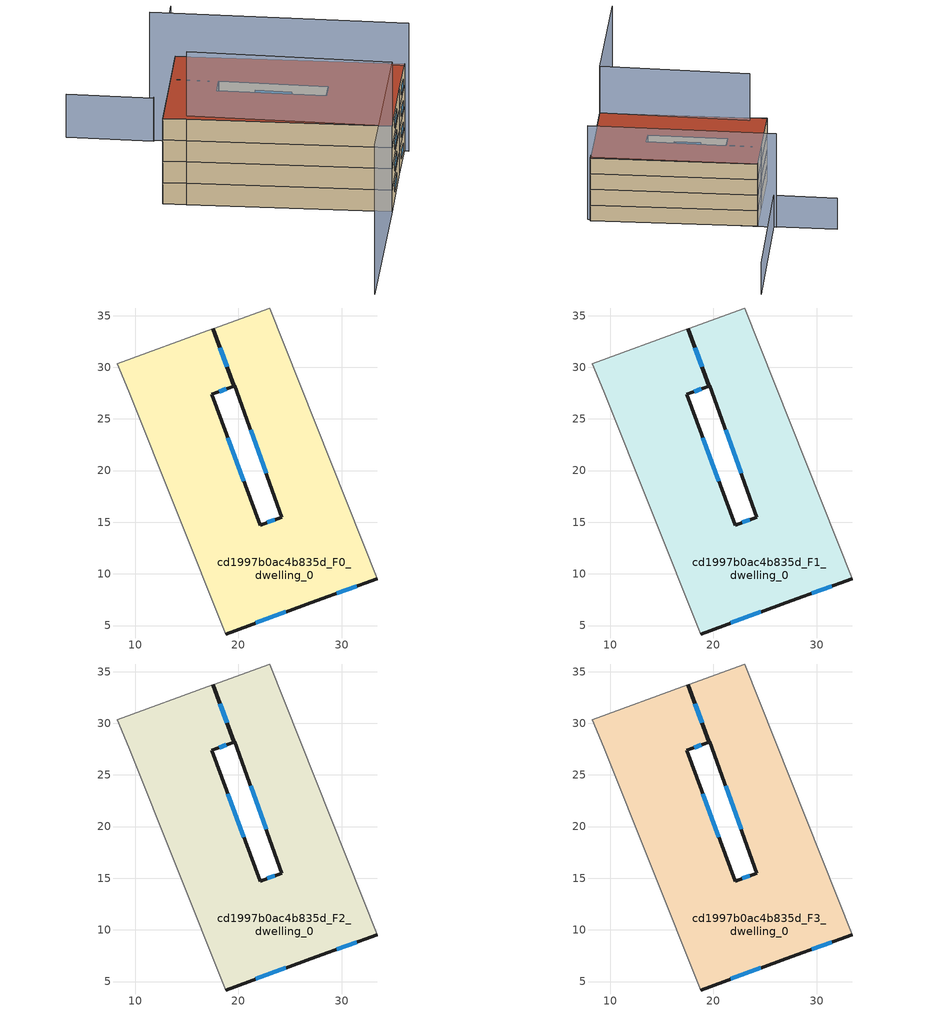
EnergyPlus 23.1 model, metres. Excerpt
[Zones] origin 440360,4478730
cd1997b0ac4b835d_F0_dwelling_0
 floor ground (EU_floor_Construction): 23.01,35.74 33.45,9.51 27.52,7.41 18.74,4.18 9.37,27.67 8.25,30.34 17.5,33.72 19.53,28.18 17.4,27.39 22.1,14.72 24.21,15.48 19.64,28.22 19.58,28.2 17.55,33.74 z0
 wall outside (EU_wall_Construction): 17.55,33.74 19.58,28.2 19.64,28.22 24.21,15.48 22.1,14.72 17.4,27.39 19.53,28.18 17.5,33.72 / 18.74,4.18 27.52,7.41 33.45,9.51 z0:3
 wall adiabatic (EU_wall_Construction): 33.45,9.51 23.01,35.74 17.55,33.74 / 17.5,33.72 8.25,30.34 9.37,27.67 18.74,4.18 z0:3
 window (EU_Window_Construction): 18.11,27.65 18.82,27.91 / 20.53,18.96 18.97,23.16 / 23.5,15.23 22.8,14.98 / 21.17,23.96 22.68,19.74 / 18.23,31.89 18.9,30.05 / 29.5,8.11 31.46,8.81 / 21.68,5.26 24.59,6.33 / 18.85,30.03 18.18,31.87 z1:2
cd1997b0ac4b835d_F1_dwelling_0
 floor to cd1997b0ac4b835d_F0_dwelling_0 (EU_floor_Construction): 23.01,35.74 33.45,9.51 27.52,7.41 18.74,4.18 9.37,27.67 8.25,30.34 17.5,33.72 19.53,28.18 17.4,27.39 22.1,14.72 24.21,15.48 19.64,28.22 19.58,28.2 17.55,33.74 z3
 wall outside (EU_wall_Construction): 17.55,33.74 19.58,28.2 19.64,28.22 24.21,15.48 22.1,14.72 17.4,27.39 19.53,28.18 17.5,33.72 / 18.74,4.18 27.52,7.41 33.45,9.51 z3:6
 wall adiabatic (EU_wall_Construction): 33.45,9.51 23.01,35.74 17.55,33.74 / 17.5,33.72 8.25,30.34 9.37,27.67 18.74,4.18 z3:6
 window (EU_Window_Construction): 18.11,27.65 18.82,27.91 / 20.53,18.96 18.97,23.16 / 23.5,15.23 22.8,14.98 / 21.17,23.96 22.68,19.74 / 18.23,31.89 18.9,30.05 / 29.5,8.11 31.46,8.81 / 21.68,5.26 24.59,6.33 / 18.85,30.03 18.18,31.87 z4:5
cd1997b0ac4b835d_F2_dwelling_0
 floor to cd1997b0ac4b835d_F1_dwelling_0 (EU_floor_Construction): 23.01,35.74 33.45,9.51 27.52,7.41 18.74,4.18 9.37,27.67 8.25,30.34 17.5,33.72 19.53,28.18 17.4,27.39 22.1,14.72 24.21,15.48 19.64,28.22 19.58,28.2 17.55,33.74 z6
 wall outside (EU_wall_Construction): 17.55,33.74 19.58,28.2 19.64,28.22 24.21,15.48 22.1,14.72 17.4,27.39 19.53,28.18 17.5,33.72 / 18.74,4.18 27.52,7.41 33.45,9.51 z6:9
 wall adiabatic (EU_wall_Construction): 33.45,9.51 23.01,35.74 17.55,33.74 / 17.5,33.72 8.25,30.34 9.37,27.67 18.74,4.18 z6:9
 window (EU_Window_Construction): 18.11,27.65 18.82,27.91 / 20.53,18.96 18.97,23.16 / 23.5,15.23 22.8,14.98 / 21.17,23.96 22.68,19.74 / 18.23,31.89 18.9,30.05 / 29.5,8.11 31.46,8.81 / 21.68,5.26 24.59,6.33 / 18.85,30.03 18.18,31.87 z7:8
cd1997b0ac4b835d_F3_dwelling_0
 floor to cd1997b0ac4b835d_F2_dwelling_0 (EU_floor_Construction): 23.01,35.74 33.45,9.51 27.52,7.41 18.74,4.18 9.37,27.67 8.25,30.34 17.5,33.72 19.53,28.18 17.4,27.39 22.1,14.72 24.21,15.48 19.64,28.22 19.58,28.2 17.55,33.74 z9
 wall outside (EU_wall_Construction): 17.55,33.74 19.58,28.2 19.64,28.22 24.21,15.48 22.1,14.72 17.4,27.39 19.53,28.18 17.5,33.72 / 18.74,4.18 27.52,7.41 33.45,9.51 z9:12
 wall adiabatic (EU_wall_Construction): 33.45,9.51 23.01,35.74 17.55,33.74 / 17.5,33.72 8.25,30.34 9.37,27.67 18.74,4.18 z9:12
 window (EU_Window_Construction): 18.11,27.65 18.82,27.91 / 20.53,18.96 18.97,23.16 / 23.5,15.23 22.8,14.98 / 21.17,23.96 22.68,19.74 / 18.23,31.89 18.9,30.05 / 29.5,8.11 31.46,8.81 / 21.68,5.26 24.59,6.33 / 18.85,30.03 18.18,31.87 z10:11
 roof outside (EU_roof_Construction): 33.45,9.51 23.01,35.74 17.55,33.74 19.58,28.2 19.64,28.22 24.21,15.48 22.1,14.72 17.4,27.39 19.53,28.18 17.5,33.72 8.25,30.34 9.37,27.67 18.74,4.18 27.52,7.41 z12
shading: 10.14,27.98 18.74,4.18 / 18.74,4.18 -0.75,-2.87 z0:21; 33.25,8.92 21.9,38.66 z0:18; 43.67,46.26 21.93,38.18 / 21.93,38.18 18.19,48.22 z0:6
[Building]
EU S2 Campaign: North Axis=0; Terrain=City; Solar Distribution=FullExterior
[Site:Location]
Madrid: Latitude=40.5; Longitude=-3.5; Time Zone=1; Elevation=609
[SizingPeriod:WeatherFileDays]
AnnualSizingPeriod: Begin Month=1; Begin Day of Month=1; End Month=12; End Day of Month=31; Day of Week for Start Day=Monday; Use Weather File Daylight Saving Period=No; Use Weather File Rain and Snow Indicators=No
[MATERIAL]
EU_InternalMass_Material: Roughness=MediumRough; Thickness=0.1; Conductivity=1; Density=1800; Specific Heat=900; Thermal Absorptance=0.9; Solar Absorptance=0.7; Visible Absorptance=0.7
[MATERIAL:NOMASS] Roughness=MediumRough; Thermal Absorptance=0.9; Solar Absorptance=0.7; Visible Absorptance=0.7
Name | Thermal Resistance
EU_wall_NoMass | 0.459673
EU_roof_NoMass | 0.495815
EU_floor_NoMass | 0.788942
[WINDOWMATERIAL:SIMPLEGLAZINGSYSTEM]
EU_Window_SimpleGlazing: UFactor=4.26103; Solar Heat Gain Coefficient=0.85; Visible Transmittance=0.85
[CONSTRUCTION]
EU_wall_Construction: EU_wall_NoMass
EU_roof_Construction: EU_roof_NoMass
EU_floor_Construction: EU_floor_NoMass
EU_Window_Construction: EU_Window_SimpleGlazing
EU_InternalMass_Construction: EU_InternalMass_Material
[ZONE] Type=1; Multiplier=1; Ceiling Height=autocalculate; Volume=1228.41; Floor Area=autocalculate; Part of Total Floor Area=Yes
cd1997b0ac4b835d_F0_dwelling_0; cd1997b0ac4b835d_F1_dwelling_0; cd1997b0ac4b835d_F2_dwelling_0; cd1997b0ac4b835d_F3_dwelling_0
[INTERNALMASS] Construction=EU_InternalMass_Construction; Surface Area=409.47
Name | Zone or ZoneList
cd1997b0ac4b835d_F0_dwelling_0_EU_InternalMass | cd1997b0ac4b835d_F0_dwelling_0
cd1997b0ac4b835d_F1_dwelling_0_EU_InternalMass | cd1997b0ac4b835d_F1_dwelling_0
cd1997b0ac4b835d_F2_dwelling_0_EU_InternalMass | cd1997b0ac4b835d_F2_dwelling_0
cd1997b0ac4b835d_F3_dwelling_0_EU_InternalMass | cd1997b0ac4b835d_F3_dwelling_0
[OTHEREQUIPMENT] Fuel Type=Electricity; Design Level Calculation Method=Watts/Area; Power per Zone Floor Area=1; Fraction Latent=0; Fraction Radiant=0; Fraction Lost=0; Carbon Dioxide Generation Rate=0; EndUse Subcategory=EU_Step8_InternalGains
Name | Zone or ZoneList or Space or SpaceList | Schedule
EU_Step8_InternalGain_cd1997b0ac4b835d_F0_dwelling_0_f000 | cd1997b0ac4b835d_F0_dwelling_0 | EU_Step8_GainSchedule_cd1997b0ac4b835d_F0_dwelling_0_f000
EU_Step8_InternalGain_cd1997b0ac4b835d_F1_dwelling_0_f000 | cd1997b0ac4b835d_F1_dwelling_0 | EU_Step8_GainSchedule_cd1997b0ac4b835d_F1_dwelling_0_f000
EU_Step8_InternalGain_cd1997b0ac4b835d_F2_dwelling_0_f000 | cd1997b0ac4b835d_F2_dwelling_0 | EU_Step8_GainSchedule_cd1997b0ac4b835d_F2_dwelling_0_f000
EU_Step8_InternalGain_cd1997b0ac4b835d_F3_dwelling_0_f000 | cd1997b0ac4b835d_F3_dwelling_0 | EU_Step8_GainSchedule_cd1997b0ac4b835d_F3_dwelling_0_f000
[ZONEVENTILATION:DESIGNFLOWRATE] Schedule=EU_AlwaysOn; Design Flow Rate Calculation Method=AirChanges/Hour; Air Changes per Hour=0.719161; Ventilation Type=Natural; Fan Pressure Rise=0; Fan Total Efficiency=1; Constant Term Coefficient=1; Temperature Term Coefficient=0; Velocity Term Coefficient=0; Velocity Squared Term Coefficient=0; Minimum Indoor Temperature=-100; Maximum Indoor Temperature=100; Delta Temperature=-100; Minimum Outdoor Temperature=-100; Maximum Outdoor Temperature=100; Maximum Wind Speed=40
Name | Zone or ZoneList or Space or SpaceList
EU_ConstantAir_cd1997b0ac4b835d_F0_dwelling_0 | cd1997b0ac4b835d_F0_dwelling_0
EU_ConstantAir_cd1997b0ac4b835d_F1_dwelling_0 | cd1997b0ac4b835d_F1_dwelling_0
EU_ConstantAir_cd1997b0ac4b835d_F2_dwelling_0 | cd1997b0ac4b835d_F2_dwelling_0
EU_ConstantAir_cd1997b0ac4b835d_F3_dwelling_0 | cd1997b0ac4b835d_F3_dwelling_0
[HVACTEMPLATE:THERMOSTAT] Constant Heating Setpoint=20; Constant Cooling Setpoint=50
EU_HeatOnly_cd1997b0ac4b835d_F0_dwelling_0; EU_HeatOnly_cd1997b0ac4b835d_F1_dwelling_0; EU_HeatOnly_cd1997b0ac4b835d_F2_dwelling_0; EU_HeatOnly_cd1997b0ac4b835d_F3_dwelling_0
[HVACTEMPLATE:ZONE:IDEALLOADSAIRSYSTEM] System Availability Schedule=EU_AlwaysOn; Maximum Heating Supply Air Temperature=50; Minimum Cooling Supply Air Temperature=13; Maximum Heating Supply Air Humidity Ratio=0.0156; Minimum Cooling Supply Air Humidity Ratio=0.0077; Heating Limit=NoLimit; Cooling Limit=NoLimit; Heating Availability Schedule=EU_AlwaysOn; Cooling Availability Schedule=EU_CoolingOff; Dehumidification Control Type=ConstantSensibleHeatRatio; Cooling Sensible Heat Ratio=0.7; Dehumidification Setpoint=60; Humidification Control Type=None; Humidification Setpoint=30; Outdoor Air Method=None; Outdoor Air Flow Rate per Person=0.00944; Outdoor Air Flow Rate per Zone Floor Area=0; Outdoor Air Flow Rate per Zone=0; Demand Controlled Ventilation Type=None; Outdoor Air Economizer Type=NoEconomizer; Heat Recovery Type=None; Sensible Heat Recovery Effectiveness=0.7; Latent Heat Recovery Effectiveness=0.65
Name | Template Thermostat
cd1997b0ac4b835d_F0_dwelling_0 | EU_HeatOnly_cd1997b0ac4b835d_F0_dwelling_0
cd1997b0ac4b835d_F1_dwelling_0 | EU_HeatOnly_cd1997b0ac4b835d_F1_dwelling_0
cd1997b0ac4b835d_F2_dwelling_0 | EU_HeatOnly_cd1997b0ac4b835d_F2_dwelling_0
cd1997b0ac4b835d_F3_dwelling_0 | EU_HeatOnly_cd1997b0ac4b835d_F3_dwelling_0
[SIZING:ZONE] Zone Cooling Design Supply Air Temperature Input Method=SupplyAirTemperature; Zone Cooling Design Supply Air Temperature=13; Zone Heating Design Supply Air Temperature Input Method=SupplyAirTemperature; Zone Heating Design Supply Air Temperature=50; Zone Cooling Design Supply Air Humidity Ratio=0.008; Zone Heating Design Supply Air Humidity Ratio=0.008; Cooling Design Air Flow Method=DesignDay; Cooling Design Air Flow Rate=0; Cooling Minimum Air Flow per Zone Floor Area=0.000762; Cooling Minimum Air Flow=0; Cooling Minimum Air Flow Fraction=0.2; Heating Design Air Flow Method=DesignDay; Heating Design Air Flow Rate=0; Heating Maximum Air Flow per Zone Floor Area=0.002032; Heating Maximum Air Flow=0.141576; Heating Maximum Air Flow Fraction=0.3; Account for Dedicated Outdoor Air System=No; Dedicated Outdoor Air System Control Strategy=NeutralSupplyAir; Dedicated Outdoor Air Low Setpoint Temperature for Design=autosize; Dedicated Outdoor Air High Setpoint Temperature for Design=autosize; Zone Load Sizing Method=Sensible Load Only No Latent Load; Zone Latent Cooling Design Supply Air Humidity Ratio Input Method=HumidityRatioDifference; Zone Cooling Design Supply Air Humidity Ratio Difference=0.005; Zone Latent Heating Design Supply Air Humidity Ratio Input Method=HumidityRatioDifference; Zone Humidification Design Supply Air Humidity Ratio Difference=0.005
cd1997b0ac4b835d_F0_dwelling_0; cd1997b0ac4b835d_F1_dwelling_0; cd1997b0ac4b835d_F2_dwelling_0; cd1997b0ac4b835d_F3_dwelling_0
[SCHEDULE:CONSTANT]
Name | Hourly Value
EU_AlwaysOn | 1
EU_CoolingOff | 0
[SCHEDULE:FILE] Column Number=1; Rows to Skip at Top=0; Number of Hours of Data=8760; Column Separator=Comma; Interpolate to Timestep=No; Minutes per Item=60; Adjust Schedule for Daylight Savings=Yes
Name | File
EU_Step8_GainSchedule_cd1997b0ac4b835d_F0_dwelling_0_f000 | ../../schedules/cd1997b0ac4b835d/cd1997b0ac4b835d_F0_dwelling_0_f000_gain.csv
EU_Step8_GainSchedule_cd1997b0ac4b835d_F1_dwelling_0_f000 | ../../schedules/cd1997b0ac4b835d/cd1997b0ac4b835d_F1_dwelling_0_f000_gain.csv
EU_Step8_GainSchedule_cd1997b0ac4b835d_F2_dwelling_0_f000 | ../../schedules/cd1997b0ac4b835d/cd1997b0ac4b835d_F2_dwelling_0_f000_gain.csv
EU_Step8_GainSchedule_cd1997b0ac4b835d_F3_dwelling_0_f000 | ../../schedules/cd1997b0ac4b835d/cd1997b0ac4b835d_F3_dwelling_0_f000_gain.csv
